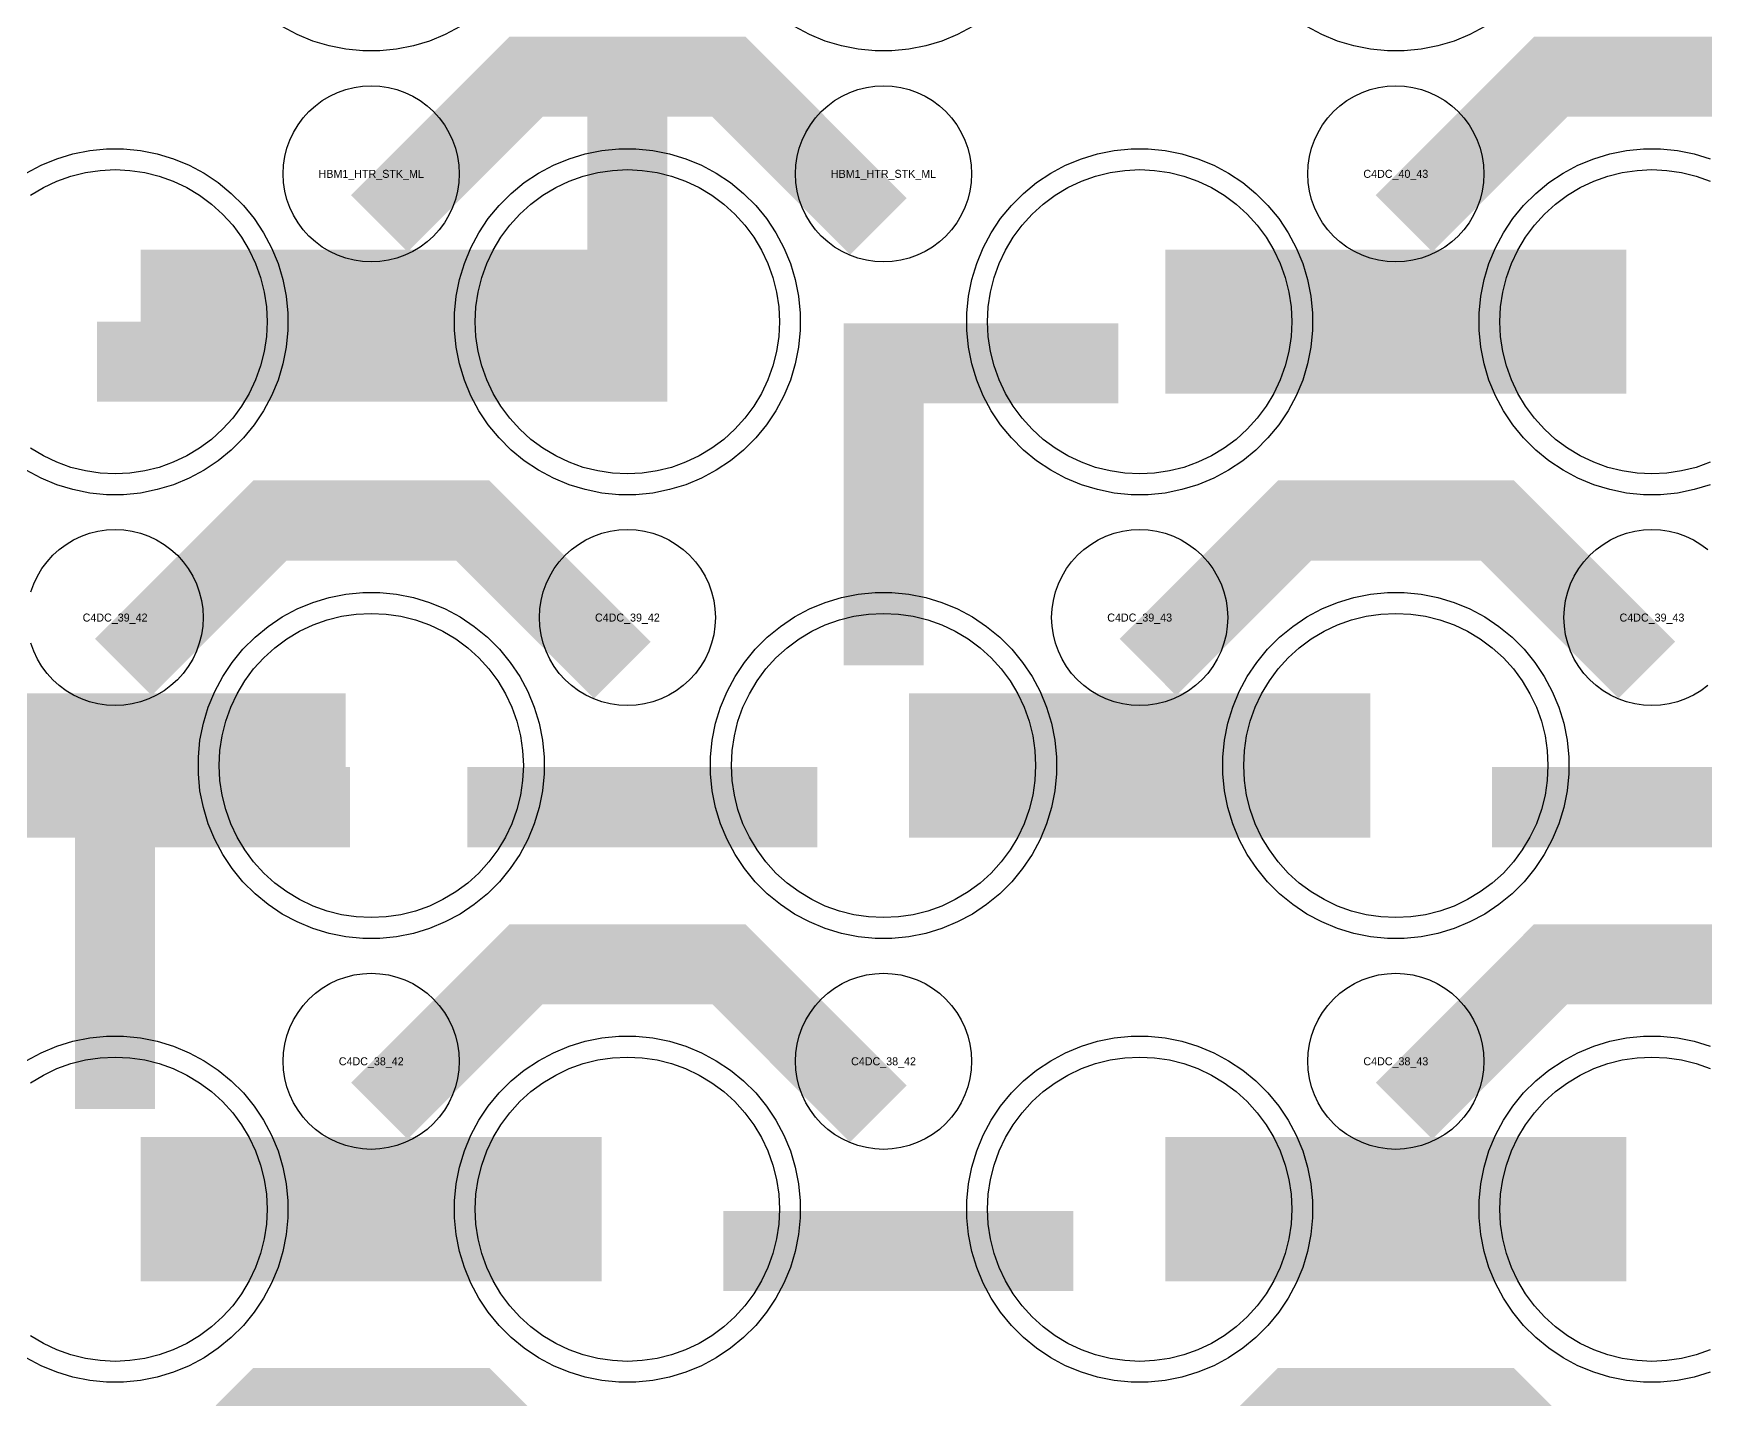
# Model space of a CAD drawing. Extents: x -11880 to 11880, y -14992 to 14992.
# Drawn here: x 1414 to 1937, y -9634 to -9207 of the extents above; entities that cross this region are included whole.
import ezdxf
from ezdxf.enums import TextEntityAlignment as Align

# ---------------------------------------------------------------- set-up
doc = ezdxf.new("R2010")
doc.units = 0
doc.header["$MEASUREMENT"] = 0
for name, color, linetype in [('GDS_775_DT_237', 138, 'CONTINUOUS'), ('RDL1_FS', 34, 'CONTINUOUS'), ('RDL_BS', 160, 'CONTINUOUS')]:
    doc.layers.add(name, color=color, linetype=linetype)

msp = doc.modelspace()

# ---------------------------------------------------------------- linework, layer by layer
at = {"layer": 'RDL1_FS'}
msp.add_lwpolyline([(1413.605, -9257.498), (1417.605, -9255.1), (1421.819, -9253.108), (1426.209, -9251.536), (1430.732, -9250.404), (1435.343, -9249.72), (1440, -9249.491), (1444.657, -9249.72), (1449.268, -9250.404), (1453.791, -9251.536), (1458.181, -9253.108), (1462.395, -9255.1), (1466.395, -9257.498), (1470.14, -9260.276), (1473.594, -9263.406), (1476.724, -9266.86), (1479.502, -9270.605), (1481.9, -9274.605), (1483.892, -9278.819), (1485.464, -9283.209), (1486.596, -9287.732), (1487.28, -9292.343), (1487.509, -9297), (1487.28, -9301.657), (1486.596, -9306.268), (1485.464, -9310.791), (1483.892, -9315.181), (1481.9, -9319.395), (1479.502, -9323.395), (1476.724, -9327.14), (1473.594, -9330.594), (1470.14, -9333.724), (1466.395, -9336.502), (1462.395, -9338.9), (1458.181, -9340.892), (1453.791, -9342.464), (1449.268, -9343.596), (1444.657, -9344.28), (1440, -9344.509), (1435.343, -9344.28), (1430.732, -9343.596), (1426.209, -9342.464), (1421.819, -9340.892), (1417.605, -9338.9), (1413.605, -9336.502)], dxfattribs=at)
msp.add_lwpolyline([(1600, -9344.509), (1595.343, -9344.28), (1590.732, -9343.596), (1586.209, -9342.464), (1581.819, -9340.892), (1577.605, -9338.9), (1573.605, -9336.502), (1569.86, -9333.724), (1566.406, -9330.594), (1563.276, -9327.14), (1560.498, -9323.395), (1558.1, -9319.395), (1556.108, -9315.181), (1554.536, -9310.791), (1553.404, -9306.268), (1552.72, -9301.657), (1552.491, -9297), (1552.72, -9292.343), (1553.404, -9287.732), (1554.536, -9283.209), (1556.108, -9278.819), (1558.1, -9274.605), (1560.498, -9270.605), (1563.276, -9266.86), (1566.406, -9263.406), (1569.86, -9260.276), (1573.605, -9257.498), (1577.605, -9255.1), (1581.819, -9253.108), (1586.209, -9251.536), (1590.732, -9250.404), (1595.343, -9249.72), (1600, -9249.491), (1604.657, -9249.72), (1609.268, -9250.404), (1613.791, -9251.536), (1618.181, -9253.108), (1622.395, -9255.1), (1626.395, -9257.498), (1630.14, -9260.276), (1633.594, -9263.406), (1636.724, -9266.86), (1639.502, -9270.605), (1641.9, -9274.605), (1643.892, -9278.819), (1645.464, -9283.209), (1646.596, -9287.732), (1647.28, -9292.343), (1647.509, -9297), (1647.28, -9301.657), (1646.596, -9306.268), (1645.464, -9310.791), (1643.892, -9315.181), (1641.9, -9319.395), (1639.502, -9323.395), (1636.724, -9327.14), (1633.594, -9330.594), (1630.14, -9333.724), (1626.395, -9336.502), (1622.395, -9338.9), (1618.181, -9340.892), (1613.791, -9342.464), (1609.268, -9343.596), (1604.657, -9344.28)], close=True, dxfattribs=at)
at = {"layer": 'RDL1_FS', "color": 241, "true_color": 0xf7abae}
for points in [[(1760, -9344.509), (1755.343, -9344.28), (1750.732, -9343.596), (1746.209, -9342.464), (1741.819, -9340.892), (1737.605, -9338.9), (1733.605, -9336.502), (1729.86, -9333.724), (1726.406, -9330.594), (1723.276, -9327.14), (1720.498, -9323.395), (1718.1, -9319.395), (1716.108, -9315.181), (1714.536, -9310.791), (1713.404, -9306.268), (1712.72, -9301.657), (1712.491, -9297), (1712.72, -9292.343), (1713.404, -9287.732), (1714.536, -9283.209), (1716.108, -9278.819), (1718.1, -9274.605), (1720.498, -9270.605), (1723.276, -9266.86), (1726.406, -9263.406), (1729.86, -9260.276), (1733.605, -9257.498), (1737.605, -9255.1), (1741.819, -9253.108), (1746.209, -9251.536), (1750.732, -9250.404), (1755.343, -9249.72), (1760, -9249.491), (1764.657, -9249.72), (1769.268, -9250.404), (1773.791, -9251.536), (1778.181, -9253.108), (1782.395, -9255.1), (1786.395, -9257.498), (1790.14, -9260.276), (1793.594, -9263.406), (1796.724, -9266.86), (1799.502, -9270.605), (1801.9, -9274.605), (1803.892, -9278.819), (1805.464, -9283.209), (1806.596, -9287.732), (1807.28, -9292.343), (1807.509, -9297), (1807.28, -9301.657), (1806.596, -9306.268), (1805.464, -9310.791), (1803.892, -9315.181), (1801.9, -9319.395), (1799.502, -9323.395), (1796.724, -9327.14), (1793.594, -9330.594), (1790.14, -9333.724), (1786.395, -9336.502), (1782.395, -9338.9), (1778.181, -9340.892), (1773.791, -9342.464), (1769.268, -9343.596), (1764.657, -9344.28)], [(1520, -9483.074), (1515.343, -9482.845), (1510.732, -9482.161), (1506.209, -9481.029), (1501.819, -9479.457), (1497.605, -9477.465), (1493.605, -9475.067), (1489.86, -9472.289), (1486.406, -9469.159), (1483.276, -9465.705), (1480.498, -9461.96), (1478.1, -9457.96), (1476.108, -9453.746), (1474.536, -9449.356), (1473.404, -9444.833), (1472.72, -9440.222), (1472.491, -9435.565), (1472.72, -9430.908), (1473.404, -9426.297), (1474.536, -9421.774), (1476.108, -9417.384), (1478.1, -9413.17), (1480.498, -9409.17), (1483.276, -9405.425), (1486.406, -9401.971), (1489.86, -9398.841), (1493.605, -9396.063), (1497.605, -9393.665), (1501.819, -9391.673), (1506.209, -9390.101), (1510.732, -9388.969), (1515.343, -9388.285), (1520, -9388.056), (1524.657, -9388.285), (1529.268, -9388.969), (1533.791, -9390.101), (1538.181, -9391.673), (1542.395, -9393.665), (1546.395, -9396.063), (1550.14, -9398.841), (1553.594, -9401.971), (1556.724, -9405.425), (1559.502, -9409.17), (1561.9, -9413.17), (1563.892, -9417.384), (1565.464, -9421.774), (1566.596, -9426.297), (1567.28, -9430.908), (1567.509, -9435.565), (1567.28, -9440.222), (1566.596, -9444.833), (1565.464, -9449.356), (1563.892, -9453.746), (1561.9, -9457.96), (1559.502, -9461.96), (1556.724, -9465.705), (1553.594, -9469.159), (1550.14, -9472.289), (1546.395, -9475.067), (1542.395, -9477.465), (1538.181, -9479.457), (1533.791, -9481.029), (1529.268, -9482.161), (1524.657, -9482.845)], [(1680, -9483.074), (1675.343, -9482.845), (1670.732, -9482.161), (1666.209, -9481.029), (1661.819, -9479.457), (1657.605, -9477.465), (1653.605, -9475.067), (1649.86, -9472.289), (1646.406, -9469.159), (1643.276, -9465.705), (1640.498, -9461.96), (1638.1, -9457.96), (1636.108, -9453.746), (1634.536, -9449.356), (1633.404, -9444.833), (1632.72, -9440.222), (1632.491, -9435.565), (1632.72, -9430.908), (1633.404, -9426.297), (1634.536, -9421.774), (1636.108, -9417.384), (1638.1, -9413.17), (1640.498, -9409.17), (1643.276, -9405.425), (1646.406, -9401.971), (1649.86, -9398.841), (1653.605, -9396.063), (1657.605, -9393.665), (1661.819, -9391.673), (1666.209, -9390.101), (1670.732, -9388.969), (1675.343, -9388.285), (1680, -9388.056), (1684.657, -9388.285), (1689.268, -9388.969), (1693.791, -9390.101), (1698.181, -9391.673), (1702.395, -9393.665), (1706.395, -9396.063), (1710.14, -9398.841), (1713.594, -9401.971), (1716.724, -9405.425), (1719.502, -9409.17), (1721.9, -9413.17), (1723.892, -9417.384), (1725.464, -9421.774), (1726.596, -9426.297), (1727.28, -9430.908), (1727.509, -9435.565), (1727.28, -9440.222), (1726.596, -9444.833), (1725.464, -9449.356), (1723.892, -9453.746), (1721.9, -9457.96), (1719.502, -9461.96), (1716.724, -9465.705), (1713.594, -9469.159), (1710.14, -9472.289), (1706.395, -9475.067), (1702.395, -9477.465), (1698.181, -9479.457), (1693.791, -9481.029), (1689.268, -9482.161), (1684.657, -9482.845)], [(1840, -9483.074), (1835.343, -9482.845), (1830.732, -9482.161), (1826.209, -9481.029), (1821.819, -9479.457), (1817.605, -9477.465), (1813.605, -9475.067), (1809.86, -9472.289), (1806.406, -9469.159), (1803.276, -9465.705), (1800.498, -9461.96), (1798.1, -9457.96), (1796.108, -9453.746), (1794.536, -9449.356), (1793.404, -9444.833), (1792.72, -9440.222), (1792.491, -9435.565), (1792.72, -9430.908), (1793.404, -9426.297), (1794.536, -9421.774), (1796.108, -9417.384), (1798.1, -9413.17), (1800.498, -9409.17), (1803.276, -9405.425), (1806.406, -9401.971), (1809.86, -9398.841), (1813.605, -9396.063), (1817.605, -9393.665), (1821.819, -9391.673), (1826.209, -9390.101), (1830.732, -9388.969), (1835.343, -9388.285), (1840, -9388.056), (1844.657, -9388.285), (1849.268, -9388.969), (1853.791, -9390.101), (1858.181, -9391.673), (1862.395, -9393.665), (1866.395, -9396.063), (1870.14, -9398.841), (1873.594, -9401.971), (1876.724, -9405.425), (1879.502, -9409.17), (1881.9, -9413.17), (1883.892, -9417.384), (1885.464, -9421.774), (1886.596, -9426.297), (1887.28, -9430.908), (1887.509, -9435.565), (1887.28, -9440.222), (1886.596, -9444.833), (1885.464, -9449.356), (1883.892, -9453.746), (1881.9, -9457.96), (1879.502, -9461.96), (1876.724, -9465.705), (1873.594, -9469.159), (1870.14, -9472.289), (1866.395, -9475.067), (1862.395, -9477.465), (1858.181, -9479.457), (1853.791, -9481.029), (1849.268, -9482.161), (1844.657, -9482.845)], [(1600, -9621.639), (1595.343, -9621.41), (1590.732, -9620.726), (1586.209, -9619.594), (1581.819, -9618.022), (1577.605, -9616.03), (1573.605, -9613.632), (1569.86, -9610.854), (1566.406, -9607.724), (1563.276, -9604.27), (1560.498, -9600.525), (1558.1, -9596.525), (1556.108, -9592.311), (1554.536, -9587.921), (1553.404, -9583.398), (1552.72, -9578.787), (1552.491, -9574.13), (1552.72, -9569.473), (1553.404, -9564.862), (1554.536, -9560.339), (1556.108, -9555.949), (1558.1, -9551.735), (1560.498, -9547.735), (1563.276, -9543.99), (1566.406, -9540.536), (1569.86, -9537.406), (1573.605, -9534.628), (1577.605, -9532.23), (1581.819, -9530.238), (1586.209, -9528.666), (1590.732, -9527.534), (1595.343, -9526.85), (1600, -9526.621), (1604.657, -9526.85), (1609.268, -9527.534), (1613.791, -9528.666), (1618.181, -9530.238), (1622.395, -9532.23), (1626.395, -9534.628), (1630.14, -9537.406), (1633.594, -9540.536), (1636.724, -9543.99), (1639.502, -9547.735), (1641.9, -9551.735), (1643.892, -9555.949), (1645.464, -9560.339), (1646.596, -9564.862), (1647.28, -9569.473), (1647.509, -9574.13), (1647.28, -9578.787), (1646.596, -9583.398), (1645.464, -9587.921), (1643.892, -9592.311), (1641.9, -9596.525), (1639.502, -9600.525), (1636.724, -9604.27), (1633.594, -9607.724), (1630.14, -9610.854), (1626.395, -9613.632), (1622.395, -9616.03), (1618.181, -9618.022), (1613.791, -9619.594), (1609.268, -9620.726), (1604.657, -9621.41)], [(1760, -9621.639), (1755.343, -9621.41), (1750.732, -9620.726), (1746.209, -9619.594), (1741.819, -9618.022), (1737.605, -9616.03), (1733.605, -9613.632), (1729.86, -9610.854), (1726.406, -9607.724), (1723.276, -9604.27), (1720.498, -9600.525), (1718.1, -9596.525), (1716.108, -9592.311), (1714.536, -9587.921), (1713.404, -9583.398), (1712.72, -9578.787), (1712.491, -9574.13), (1712.72, -9569.473), (1713.404, -9564.862), (1714.536, -9560.339), (1716.108, -9555.949), (1718.1, -9551.735), (1720.498, -9547.735), (1723.276, -9543.99), (1726.406, -9540.536), (1729.86, -9537.406), (1733.605, -9534.628), (1737.605, -9532.23), (1741.819, -9530.238), (1746.209, -9528.666), (1750.732, -9527.534), (1755.343, -9526.85), (1760, -9526.621), (1764.657, -9526.85), (1769.268, -9527.534), (1773.791, -9528.666), (1778.181, -9530.238), (1782.395, -9532.23), (1786.395, -9534.628), (1790.14, -9537.406), (1793.594, -9540.536), (1796.724, -9543.99), (1799.502, -9547.735), (1801.9, -9551.735), (1803.892, -9555.949), (1805.464, -9560.339), (1806.596, -9564.862), (1807.28, -9569.473), (1807.509, -9574.13), (1807.28, -9578.787), (1806.596, -9583.398), (1805.464, -9587.921), (1803.892, -9592.311), (1801.9, -9596.525), (1799.502, -9600.525), (1796.724, -9604.27), (1793.594, -9607.724), (1790.14, -9610.854), (1786.395, -9613.632), (1782.395, -9616.03), (1778.181, -9618.022), (1773.791, -9619.594), (1769.268, -9620.726), (1764.657, -9621.41)]]:
    msp.add_lwpolyline(points, close=True, dxfattribs=at)
for points in [[(1938.181, -9340.892), (1933.791, -9342.464), (1929.268, -9343.596), (1924.657, -9344.28), (1920, -9344.509), (1915.343, -9344.28), (1910.732, -9343.596), (1906.209, -9342.464), (1901.819, -9340.892), (1897.605, -9338.9), (1893.605, -9336.502), (1889.86, -9333.724), (1886.406, -9330.594), (1883.276, -9327.14), (1880.498, -9323.395), (1878.1, -9319.395), (1876.108, -9315.181), (1874.536, -9310.791), (1873.404, -9306.268), (1872.72, -9301.657), (1872.491, -9297), (1872.72, -9292.343), (1873.404, -9287.732), (1874.536, -9283.209), (1876.108, -9278.819), (1878.1, -9274.605), (1880.498, -9270.605), (1883.276, -9266.86), (1886.406, -9263.406), (1889.86, -9260.276), (1893.605, -9257.498), (1897.605, -9255.1), (1901.819, -9253.108), (1906.209, -9251.536), (1910.732, -9250.404), (1915.343, -9249.72), (1920, -9249.491), (1924.657, -9249.72), (1929.268, -9250.404), (1933.791, -9251.536), (1938.181, -9253.108)], [(1413.605, -9534.628), (1417.605, -9532.23), (1421.819, -9530.238), (1426.209, -9528.666), (1430.732, -9527.534), (1435.343, -9526.85), (1440, -9526.621), (1444.657, -9526.85), (1449.268, -9527.534), (1453.791, -9528.666), (1458.181, -9530.238), (1462.395, -9532.23), (1466.395, -9534.628), (1470.14, -9537.406), (1473.594, -9540.536), (1476.724, -9543.99), (1479.502, -9547.735), (1481.9, -9551.735), (1483.892, -9555.949), (1485.464, -9560.339), (1486.596, -9564.862), (1487.28, -9569.473), (1487.509, -9574.13), (1487.28, -9578.787), (1486.596, -9583.398), (1485.464, -9587.921), (1483.892, -9592.311), (1481.9, -9596.525), (1479.502, -9600.525), (1476.724, -9604.27), (1473.594, -9607.724), (1470.14, -9610.854), (1466.395, -9613.632), (1462.395, -9616.03), (1458.181, -9618.022), (1453.791, -9619.594), (1449.268, -9620.726), (1444.657, -9621.41), (1440, -9621.639), (1435.343, -9621.41), (1430.732, -9620.726), (1426.209, -9619.594), (1421.819, -9618.022), (1417.605, -9616.03), (1413.605, -9613.632)], [(1938.181, -9618.022), (1933.791, -9619.594), (1929.268, -9620.726), (1924.657, -9621.41), (1920, -9621.639), (1915.343, -9621.41), (1910.732, -9620.726), (1906.209, -9619.594), (1901.819, -9618.022), (1897.605, -9616.03), (1893.605, -9613.632), (1889.86, -9610.854), (1886.406, -9607.724), (1883.276, -9604.27), (1880.498, -9600.525), (1878.1, -9596.525), (1876.108, -9592.311), (1874.536, -9587.921), (1873.404, -9583.398), (1872.72, -9578.787), (1872.491, -9574.13), (1872.72, -9569.473), (1873.404, -9564.862), (1874.536, -9560.339), (1876.108, -9555.949), (1878.1, -9551.735), (1880.498, -9547.735), (1883.276, -9543.99), (1886.406, -9540.536), (1889.86, -9537.406), (1893.605, -9534.628), (1897.605, -9532.23), (1901.819, -9530.238), (1906.209, -9528.666), (1910.732, -9527.534), (1915.343, -9526.85), (1920, -9526.621), (1924.657, -9526.85), (1929.268, -9527.534), (1933.791, -9528.666), (1938.181, -9530.238)]]:
    msp.add_lwpolyline(points, dxfattribs=at)
at = {"layer": 'RDL1_FS'}
for points in [[(1448.002, -9297, 45, 45, 0), (1520.002, -9297, 45, 45, 0)], [(1520.002, -9297, 45, 45, 0), (1592.002, -9297, 45, 45, 0)]]:
    msp.add_lwpolyline(points, format="xyseb", dxfattribs=at)
at = {"layer": 'RDL1_FS', "color": 241, "true_color": 0xf7abae}
for points in [[(1768.002, -9297, 45, 45, 0), (1840.002, -9297, 45, 45, 0)], [(1840.002, -9297, 45, 45, 0), (1912.002, -9297, 45, 45, 0)], [(1368.002, -9435.565, 45, 45, 0), (1440.002, -9435.565, 45, 45, 0)], [(1440.002, -9435.565, 45, 45, 0), (1512.002, -9435.565, 45, 45, 0)], [(1688.002, -9435.565, 45, 45, 0), (1760.002, -9435.565, 45, 45, 0)], [(1760.002, -9435.565, 45, 45, 0), (1832.002, -9435.565, 45, 45, 0)], [(1448.002, -9574.13, 45, 45, 0), (1520.002, -9574.13, 45, 45, 0)], [(1520.002, -9574.13, 45, 45, 0), (1592.002, -9574.13, 45, 45, 0)], [(1768.002, -9574.13, 45, 45, 0), (1840.002, -9574.13, 45, 45, 0)], [(1840.002, -9574.13, 45, 45, 0), (1912.002, -9574.13, 45, 45, 0)]]:
    msp.add_lwpolyline(points, format="xyseb", dxfattribs=at)
at = {"layer": 'RDL_BS'}
for points in [[(1600, -9322, 25, 25, 0), (1600, -9207.999, 25, 25, 0)], [(1522.562, -9266.314, 25, 25, 0), (1568.377, -9220.499, 25, 25, 0), (1601.93, -9220.499, 25, 25, 0)], [(1678.401, -9267.213, 25, 25, 0), (1631.687, -9220.499, 25, 25, 0), (1601.929, -9220.499, 25, 25, 0)], [(1842.562, -9266.314, 25, 25, 0), (1888.377, -9220.499, 25, 25, 0), (1921.93, -9220.499, 25, 25, 0)], [(1998.401, -9267.213, 25, 25, 0), (1951.687, -9220.499, 25, 25, 0), (1921.929, -9220.499, 25, 25, 0)], [(1434.397, -9309.5, 25, 25, 0), (1612.5, -9309.5, 25, 25, 0)], [(1442.562, -9404.879, 25, 25, 0), (1488.377, -9359.064, 25, 25, 0), (1521.93, -9359.064, 25, 25, 0)], [(1598.401, -9405.778, 25, 25, 0), (1551.687, -9359.064, 25, 25, 0), (1521.929, -9359.064, 25, 25, 0)], [(1762.562, -9404.879, 25, 25, 0), (1808.377, -9359.064, 25, 25, 0), (1841.93, -9359.064, 25, 25, 0)], [(1918.401, -9405.778, 25, 25, 0), (1871.687, -9359.064, 25, 25, 0), (1841.929, -9359.064, 25, 25, 0)], [(1522.562, -9543.444, 25, 25, 0), (1568.377, -9497.629, 25, 25, 0), (1601.93, -9497.629, 25, 25, 0)], [(1678.401, -9544.343, 25, 25, 0), (1631.687, -9497.629, 25, 25, 0), (1601.929, -9497.629, 25, 25, 0)], [(1842.562, -9543.444, 25, 25, 0), (1888.377, -9497.629, 25, 25, 0), (1921.93, -9497.629, 25, 25, 0)], [(1998.401, -9544.343, 25, 25, 0), (1951.687, -9497.629, 25, 25, 0), (1921.929, -9497.629, 25, 25, 0)], [(1442.562, -9682.009, 25, 25, 0), (1488.377, -9636.194, 25, 25, 0), (1521.93, -9636.194, 25, 25, 0)], [(1598.401, -9682.908, 25, 25, 0), (1551.687, -9636.194, 25, 25, 0), (1521.929, -9636.194, 25, 25, 0)], [(1762.562, -9682.009, 25, 25, 0), (1808.377, -9636.194, 25, 25, 0), (1841.93, -9636.194, 25, 25, 0)], [(1918.401, -9682.908, 25, 25, 0), (1871.687, -9636.194, 25, 25, 0), (1841.929, -9636.194, 25, 25, 0)]]:
    msp.add_lwpolyline(points, format="xyseb", dxfattribs=at)
for points in [[(1547.777, -9204.818), (1543.115, -9207.31), (1538.205, -9209.341), (1533.165, -9210.872), (1527.938, -9211.918), (1522.644, -9212.435), (1517.356, -9212.435), (1512.062, -9211.918), (1506.835, -9210.872), (1501.795, -9209.341), (1496.885, -9207.31), (1492.223, -9204.818)], [(1707.777, -9204.818), (1703.115, -9207.31), (1698.205, -9209.341), (1693.165, -9210.872), (1687.938, -9211.918), (1682.644, -9212.435), (1677.356, -9212.435), (1672.062, -9211.918), (1666.835, -9210.872), (1661.795, -9209.341), (1656.885, -9207.31), (1652.223, -9204.818)], [(1867.777, -9204.818), (1863.115, -9207.31), (1858.205, -9209.341), (1853.165, -9210.872), (1847.938, -9211.918), (1842.644, -9212.435), (1837.356, -9212.435), (1832.062, -9211.918), (1826.835, -9210.872), (1821.795, -9209.341), (1816.885, -9207.31), (1812.223, -9204.818)], [(1412.223, -9250.617), (1416.885, -9248.125), (1421.795, -9246.094), (1426.835, -9244.563), (1432.062, -9243.517), (1437.356, -9243), (1442.644, -9243), (1447.938, -9243.517), (1453.165, -9244.563), (1458.205, -9246.094), (1463.115, -9248.125), (1467.777, -9250.617), (1472.191, -9253.564), (1476.292, -9256.926), (1480.074, -9260.708), (1483.436, -9264.809), (1486.383, -9269.223), (1488.875, -9273.885), (1490.906, -9278.795), (1492.437, -9283.835), (1493.483, -9289.062), (1494, -9294.356), (1494, -9299.644), (1493.483, -9304.938), (1492.437, -9310.165), (1490.906, -9315.205), (1488.875, -9320.115), (1486.383, -9324.777), (1483.436, -9329.191), (1480.074, -9333.292), (1476.292, -9337.074), (1472.191, -9340.436), (1467.777, -9343.383), (1463.115, -9345.875), (1458.205, -9347.906), (1453.165, -9349.437), (1447.938, -9350.483), (1442.644, -9351), (1437.356, -9351), (1432.062, -9350.483), (1426.835, -9349.437), (1421.795, -9347.906), (1416.885, -9345.875), (1412.223, -9343.383)], [(1413.691, -9381.393), (1414.598, -9378.858), (1415.75, -9376.421), (1417.143, -9374.097), (1418.746, -9371.934), (1420.558, -9369.935), (1422.557, -9368.123), (1424.72, -9366.52), (1427.044, -9365.127), (1429.481, -9363.975), (1432.016, -9363.068), (1434.635, -9362.411), (1437.307, -9362.015), (1440, -9361.883), (1442.693, -9362.015), (1445.365, -9362.411), (1447.984, -9363.068), (1450.519, -9363.975), (1452.956, -9365.127), (1455.28, -9366.52), (1457.443, -9368.123), (1459.442, -9369.935), (1461.254, -9371.934), (1462.857, -9374.097), (1464.25, -9376.421), (1465.402, -9378.858), (1466.309, -9381.393), (1466.966, -9384.012), (1467.362, -9386.684), (1467.494, -9389.377), (1467.362, -9392.07), (1466.966, -9394.742), (1466.309, -9397.361), (1465.402, -9399.896), (1464.25, -9402.333), (1462.857, -9404.657), (1461.254, -9406.82), (1459.442, -9408.819), (1457.443, -9410.631), (1455.28, -9412.234), (1452.956, -9413.627), (1450.519, -9414.779), (1447.984, -9415.686), (1445.365, -9416.343), (1442.693, -9416.739), (1440, -9416.871), (1437.307, -9416.739), (1434.635, -9416.343), (1432.016, -9415.686), (1429.481, -9414.779), (1427.044, -9413.627), (1424.72, -9412.234), (1422.557, -9410.631), (1420.558, -9408.819), (1418.746, -9406.82), (1417.143, -9404.657), (1415.75, -9402.333), (1414.598, -9399.896), (1413.691, -9397.361)], [(1937.443, -9410.631), (1935.28, -9412.234), (1932.956, -9413.627), (1930.519, -9414.779), (1927.984, -9415.686), (1925.365, -9416.343), (1922.693, -9416.739), (1920, -9416.871), (1917.307, -9416.739), (1914.635, -9416.343), (1912.016, -9415.686), (1909.481, -9414.779), (1907.044, -9413.627), (1904.72, -9412.234), (1902.557, -9410.631), (1900.558, -9408.819), (1898.746, -9406.82), (1897.143, -9404.657), (1895.75, -9402.333), (1894.598, -9399.896), (1893.691, -9397.361), (1893.034, -9394.742), (1892.638, -9392.07), (1892.506, -9389.377), (1892.638, -9386.684), (1893.034, -9384.012), (1893.691, -9381.393), (1894.598, -9378.858), (1895.75, -9376.421), (1897.143, -9374.097), (1898.746, -9371.934), (1900.558, -9369.935), (1902.557, -9368.123), (1904.72, -9366.52), (1907.044, -9365.127), (1909.481, -9363.975), (1912.016, -9363.068), (1914.635, -9362.411), (1917.307, -9362.015), (1920, -9361.883), (1922.693, -9362.015), (1925.365, -9362.411), (1927.984, -9363.068), (1930.519, -9363.975), (1932.956, -9365.127), (1935.28, -9366.52), (1937.443, -9368.123)]]:
    msp.add_lwpolyline(points, dxfattribs=at)
for points in [[(1520, -9278.306), (1517.307, -9278.174), (1514.635, -9277.778), (1512.016, -9277.121), (1509.481, -9276.214), (1507.044, -9275.062), (1504.72, -9273.669), (1502.557, -9272.066), (1500.558, -9270.254), (1498.746, -9268.255), (1497.143, -9266.092), (1495.75, -9263.768), (1494.598, -9261.331), (1493.691, -9258.796), (1493.034, -9256.177), (1492.638, -9253.505), (1492.506, -9250.812), (1492.638, -9248.119), (1493.034, -9245.447), (1493.691, -9242.828), (1494.598, -9240.293), (1495.75, -9237.856), (1497.143, -9235.532), (1498.746, -9233.369), (1500.558, -9231.37), (1502.557, -9229.558), (1504.72, -9227.955), (1507.044, -9226.562), (1509.481, -9225.41), (1512.016, -9224.503), (1514.635, -9223.846), (1517.307, -9223.45), (1520, -9223.318), (1522.693, -9223.45), (1525.365, -9223.846), (1527.984, -9224.503), (1530.519, -9225.41), (1532.956, -9226.562), (1535.28, -9227.955), (1537.443, -9229.558), (1539.442, -9231.37), (1541.254, -9233.369), (1542.857, -9235.532), (1544.25, -9237.856), (1545.402, -9240.293), (1546.309, -9242.828), (1546.966, -9245.447), (1547.362, -9248.119), (1547.494, -9250.812), (1547.362, -9253.505), (1546.966, -9256.177), (1546.309, -9258.796), (1545.402, -9261.331), (1544.25, -9263.768), (1542.857, -9266.092), (1541.254, -9268.255), (1539.442, -9270.254), (1537.443, -9272.066), (1535.28, -9273.669), (1532.956, -9275.062), (1530.519, -9276.214), (1527.984, -9277.121), (1525.365, -9277.778), (1522.693, -9278.174)], [(1680, -9278.306), (1677.307, -9278.174), (1674.635, -9277.778), (1672.016, -9277.121), (1669.481, -9276.214), (1667.044, -9275.062), (1664.72, -9273.669), (1662.557, -9272.066), (1660.558, -9270.254), (1658.746, -9268.255), (1657.143, -9266.092), (1655.75, -9263.768), (1654.598, -9261.331), (1653.691, -9258.796), (1653.034, -9256.177), (1652.638, -9253.505), (1652.506, -9250.812), (1652.638, -9248.119), (1653.034, -9245.447), (1653.691, -9242.828), (1654.598, -9240.293), (1655.75, -9237.856), (1657.143, -9235.532), (1658.746, -9233.369), (1660.558, -9231.37), (1662.557, -9229.558), (1664.72, -9227.955), (1667.044, -9226.562), (1669.481, -9225.41), (1672.016, -9224.503), (1674.635, -9223.846), (1677.307, -9223.45), (1680, -9223.318), (1682.693, -9223.45), (1685.365, -9223.846), (1687.984, -9224.503), (1690.519, -9225.41), (1692.956, -9226.562), (1695.28, -9227.955), (1697.443, -9229.558), (1699.442, -9231.37), (1701.254, -9233.369), (1702.857, -9235.532), (1704.25, -9237.856), (1705.402, -9240.293), (1706.309, -9242.828), (1706.966, -9245.447), (1707.362, -9248.119), (1707.494, -9250.812), (1707.362, -9253.505), (1706.966, -9256.177), (1706.309, -9258.796), (1705.402, -9261.331), (1704.25, -9263.768), (1702.857, -9266.092), (1701.254, -9268.255), (1699.442, -9270.254), (1697.443, -9272.066), (1695.28, -9273.669), (1692.956, -9275.062), (1690.519, -9276.214), (1687.984, -9277.121), (1685.365, -9277.778), (1682.693, -9278.174)], [(1840, -9278.306), (1837.307, -9278.174), (1834.635, -9277.778), (1832.016, -9277.121), (1829.481, -9276.214), (1827.044, -9275.062), (1824.72, -9273.669), (1822.557, -9272.066), (1820.558, -9270.254), (1818.746, -9268.255), (1817.143, -9266.092), (1815.75, -9263.768), (1814.598, -9261.331), (1813.691, -9258.796), (1813.034, -9256.177), (1812.638, -9253.505), (1812.506, -9250.812), (1812.638, -9248.119), (1813.034, -9245.447), (1813.691, -9242.828), (1814.598, -9240.293), (1815.75, -9237.856), (1817.143, -9235.532), (1818.746, -9233.369), (1820.558, -9231.37), (1822.557, -9229.558), (1824.72, -9227.955), (1827.044, -9226.562), (1829.481, -9225.41), (1832.016, -9224.503), (1834.635, -9223.846), (1837.307, -9223.45), (1840, -9223.318), (1842.693, -9223.45), (1845.365, -9223.846), (1847.984, -9224.503), (1850.519, -9225.41), (1852.956, -9226.562), (1855.28, -9227.955), (1857.443, -9229.558), (1859.442, -9231.37), (1861.254, -9233.369), (1862.857, -9235.532), (1864.25, -9237.856), (1865.402, -9240.293), (1866.309, -9242.828), (1866.966, -9245.447), (1867.362, -9248.119), (1867.494, -9250.812), (1867.362, -9253.505), (1866.966, -9256.177), (1866.309, -9258.796), (1865.402, -9261.331), (1864.25, -9263.768), (1862.857, -9266.092), (1861.254, -9268.255), (1859.442, -9270.254), (1857.443, -9272.066), (1855.28, -9273.669), (1852.956, -9275.062), (1850.519, -9276.214), (1847.984, -9277.121), (1845.365, -9277.778), (1842.693, -9278.174)], [(1597.356, -9351), (1592.062, -9350.483), (1586.835, -9349.437), (1581.795, -9347.906), (1576.885, -9345.875), (1572.223, -9343.383), (1567.809, -9340.436), (1563.708, -9337.074), (1559.926, -9333.292), (1556.564, -9329.191), (1553.617, -9324.777), (1551.125, -9320.115), (1549.094, -9315.205), (1547.563, -9310.165), (1546.517, -9304.938), (1546, -9299.644), (1546, -9294.356), (1546.517, -9289.062), (1547.563, -9283.835), (1549.094, -9278.795), (1551.125, -9273.885), (1553.617, -9269.223), (1556.564, -9264.809), (1559.926, -9260.708), (1563.708, -9256.926), (1567.809, -9253.564), (1572.223, -9250.617), (1576.885, -9248.125), (1581.795, -9246.094), (1586.835, -9244.563), (1592.062, -9243.517), (1597.356, -9243), (1602.644, -9243), (1607.938, -9243.517), (1613.165, -9244.563), (1618.205, -9246.094), (1623.115, -9248.125), (1627.777, -9250.617), (1632.191, -9253.564), (1636.292, -9256.926), (1640.074, -9260.708), (1643.436, -9264.809), (1646.383, -9269.223), (1648.875, -9273.885), (1650.906, -9278.795), (1652.437, -9283.835), (1653.483, -9289.062), (1654, -9294.356), (1654, -9299.644), (1653.483, -9304.938), (1652.437, -9310.165), (1650.906, -9315.205), (1648.875, -9320.115), (1646.383, -9324.777), (1643.436, -9329.191), (1640.074, -9333.292), (1636.292, -9337.074), (1632.191, -9340.436), (1627.777, -9343.383), (1623.115, -9345.875), (1618.205, -9347.906), (1613.165, -9349.437), (1607.938, -9350.483), (1602.644, -9351)], [(1600, -9416.871), (1597.307, -9416.739), (1594.635, -9416.343), (1592.016, -9415.686), (1589.481, -9414.779), (1587.044, -9413.627), (1584.72, -9412.234), (1582.557, -9410.631), (1580.558, -9408.819), (1578.746, -9406.82), (1577.143, -9404.657), (1575.75, -9402.333), (1574.598, -9399.896), (1573.691, -9397.361), (1573.034, -9394.742), (1572.638, -9392.07), (1572.506, -9389.377), (1572.638, -9386.684), (1573.034, -9384.012), (1573.691, -9381.393), (1574.598, -9378.858), (1575.75, -9376.421), (1577.143, -9374.097), (1578.746, -9371.934), (1580.558, -9369.935), (1582.557, -9368.123), (1584.72, -9366.52), (1587.044, -9365.127), (1589.481, -9363.975), (1592.016, -9363.068), (1594.635, -9362.411), (1597.307, -9362.015), (1600, -9361.883), (1602.693, -9362.015), (1605.365, -9362.411), (1607.984, -9363.068), (1610.519, -9363.975), (1612.956, -9365.127), (1615.28, -9366.52), (1617.443, -9368.123), (1619.442, -9369.935), (1621.254, -9371.934), (1622.857, -9374.097), (1624.25, -9376.421), (1625.402, -9378.858), (1626.309, -9381.393), (1626.966, -9384.012), (1627.362, -9386.684), (1627.494, -9389.377), (1627.362, -9392.07), (1626.966, -9394.742), (1626.309, -9397.361), (1625.402, -9399.896), (1624.25, -9402.333), (1622.857, -9404.657), (1621.254, -9406.82), (1619.442, -9408.819), (1617.443, -9410.631), (1615.28, -9412.234), (1612.956, -9413.627), (1610.519, -9414.779), (1607.984, -9415.686), (1605.365, -9416.343), (1602.693, -9416.739)], [(1760, -9416.871), (1757.307, -9416.739), (1754.635, -9416.343), (1752.016, -9415.686), (1749.481, -9414.779), (1747.044, -9413.627), (1744.72, -9412.234), (1742.557, -9410.631), (1740.558, -9408.819), (1738.746, -9406.82), (1737.143, -9404.657), (1735.75, -9402.333), (1734.598, -9399.896), (1733.691, -9397.361), (1733.034, -9394.742), (1732.638, -9392.07), (1732.506, -9389.377), (1732.638, -9386.684), (1733.034, -9384.012), (1733.691, -9381.393), (1734.598, -9378.858), (1735.75, -9376.421), (1737.143, -9374.097), (1738.746, -9371.934), (1740.558, -9369.935), (1742.557, -9368.123), (1744.72, -9366.52), (1747.044, -9365.127), (1749.481, -9363.975), (1752.016, -9363.068), (1754.635, -9362.411), (1757.307, -9362.015), (1760, -9361.883), (1762.693, -9362.015), (1765.365, -9362.411), (1767.984, -9363.068), (1770.519, -9363.975), (1772.956, -9365.127), (1775.28, -9366.52), (1777.443, -9368.123), (1779.442, -9369.935), (1781.254, -9371.934), (1782.857, -9374.097), (1784.25, -9376.421), (1785.402, -9378.858), (1786.309, -9381.393), (1786.966, -9384.012), (1787.362, -9386.684), (1787.494, -9389.377), (1787.362, -9392.07), (1786.966, -9394.742), (1786.309, -9397.361), (1785.402, -9399.896), (1784.25, -9402.333), (1782.857, -9404.657), (1781.254, -9406.82), (1779.442, -9408.819), (1777.443, -9410.631), (1775.28, -9412.234), (1772.956, -9413.627), (1770.519, -9414.779), (1767.984, -9415.686), (1765.365, -9416.343), (1762.693, -9416.739)], [(1520, -9555.436), (1517.307, -9555.304), (1514.635, -9554.908), (1512.016, -9554.251), (1509.481, -9553.344), (1507.044, -9552.192), (1504.72, -9550.799), (1502.557, -9549.196), (1500.558, -9547.384), (1498.746, -9545.385), (1497.143, -9543.222), (1495.75, -9540.898), (1494.598, -9538.461), (1493.691, -9535.926), (1493.034, -9533.307), (1492.638, -9530.635), (1492.506, -9527.942), (1492.638, -9525.249), (1493.034, -9522.577), (1493.691, -9519.958), (1494.598, -9517.423), (1495.75, -9514.986), (1497.143, -9512.662), (1498.746, -9510.499), (1500.558, -9508.5), (1502.557, -9506.688), (1504.72, -9505.085), (1507.044, -9503.692), (1509.481, -9502.54), (1512.016, -9501.633), (1514.635, -9500.976), (1517.307, -9500.58), (1520, -9500.448), (1522.693, -9500.58), (1525.365, -9500.976), (1527.984, -9501.633), (1530.519, -9502.54), (1532.956, -9503.692), (1535.28, -9505.085), (1537.443, -9506.688), (1539.442, -9508.5), (1541.254, -9510.499), (1542.857, -9512.662), (1544.25, -9514.986), (1545.402, -9517.423), (1546.309, -9519.958), (1546.966, -9522.577), (1547.362, -9525.249), (1547.494, -9527.942), (1547.362, -9530.635), (1546.966, -9533.307), (1546.309, -9535.926), (1545.402, -9538.461), (1544.25, -9540.898), (1542.857, -9543.222), (1541.254, -9545.385), (1539.442, -9547.384), (1537.443, -9549.196), (1535.28, -9550.799), (1532.956, -9552.192), (1530.519, -9553.344), (1527.984, -9554.251), (1525.365, -9554.908), (1522.693, -9555.304)], [(1680, -9555.436), (1677.307, -9555.304), (1674.635, -9554.908), (1672.016, -9554.251), (1669.481, -9553.344), (1667.044, -9552.192), (1664.72, -9550.799), (1662.557, -9549.196), (1660.558, -9547.384), (1658.746, -9545.385), (1657.143, -9543.222), (1655.75, -9540.898), (1654.598, -9538.461), (1653.691, -9535.926), (1653.034, -9533.307), (1652.638, -9530.635), (1652.506, -9527.942), (1652.638, -9525.249), (1653.034, -9522.577), (1653.691, -9519.958), (1654.598, -9517.423), (1655.75, -9514.986), (1657.143, -9512.662), (1658.746, -9510.499), (1660.558, -9508.5), (1662.557, -9506.688), (1664.72, -9505.085), (1667.044, -9503.692), (1669.481, -9502.54), (1672.016, -9501.633), (1674.635, -9500.976), (1677.307, -9500.58), (1680, -9500.448), (1682.693, -9500.58), (1685.365, -9500.976), (1687.984, -9501.633), (1690.519, -9502.54), (1692.956, -9503.692), (1695.28, -9505.085), (1697.443, -9506.688), (1699.442, -9508.5), (1701.254, -9510.499), (1702.857, -9512.662), (1704.25, -9514.986), (1705.402, -9517.423), (1706.309, -9519.958), (1706.966, -9522.577), (1707.362, -9525.249), (1707.494, -9527.942), (1707.362, -9530.635), (1706.966, -9533.307), (1706.309, -9535.926), (1705.402, -9538.461), (1704.25, -9540.898), (1702.857, -9543.222), (1701.254, -9545.385), (1699.442, -9547.384), (1697.443, -9549.196), (1695.28, -9550.799), (1692.956, -9552.192), (1690.519, -9553.344), (1687.984, -9554.251), (1685.365, -9554.908), (1682.693, -9555.304)], [(1840, -9555.436), (1837.307, -9555.304), (1834.635, -9554.908), (1832.016, -9554.251), (1829.481, -9553.344), (1827.044, -9552.192), (1824.72, -9550.799), (1822.557, -9549.196), (1820.558, -9547.384), (1818.746, -9545.385), (1817.143, -9543.222), (1815.75, -9540.898), (1814.598, -9538.461), (1813.691, -9535.926), (1813.034, -9533.307), (1812.638, -9530.635), (1812.506, -9527.942), (1812.638, -9525.249), (1813.034, -9522.577), (1813.691, -9519.958), (1814.598, -9517.423), (1815.75, -9514.986), (1817.143, -9512.662), (1818.746, -9510.499), (1820.558, -9508.5), (1822.557, -9506.688), (1824.72, -9505.085), (1827.044, -9503.692), (1829.481, -9502.54), (1832.016, -9501.633), (1834.635, -9500.976), (1837.307, -9500.58), (1840, -9500.448), (1842.693, -9500.58), (1845.365, -9500.976), (1847.984, -9501.633), (1850.519, -9502.54), (1852.956, -9503.692), (1855.28, -9505.085), (1857.443, -9506.688), (1859.442, -9508.5), (1861.254, -9510.499), (1862.857, -9512.662), (1864.25, -9514.986), (1865.402, -9517.423), (1866.309, -9519.958), (1866.966, -9522.577), (1867.362, -9525.249), (1867.494, -9527.942), (1867.362, -9530.635), (1866.966, -9533.307), (1866.309, -9535.926), (1865.402, -9538.461), (1864.25, -9540.898), (1862.857, -9543.222), (1861.254, -9545.385), (1859.442, -9547.384), (1857.443, -9549.196), (1855.28, -9550.799), (1852.956, -9552.192), (1850.519, -9553.344), (1847.984, -9554.251), (1845.365, -9554.908), (1842.693, -9555.304)]]:
    msp.add_lwpolyline(points, close=True, dxfattribs=at)
at = {"layer": 'RDL_BS', "color": 241, "true_color": 0xf7abae}
for points in [[(1757.356, -9351), (1752.062, -9350.483), (1746.835, -9349.437), (1741.795, -9347.906), (1736.885, -9345.875), (1732.223, -9343.383), (1727.809, -9340.436), (1723.708, -9337.074), (1719.926, -9333.292), (1716.564, -9329.191), (1713.617, -9324.777), (1711.125, -9320.115), (1709.094, -9315.205), (1707.563, -9310.165), (1706.517, -9304.938), (1706, -9299.644), (1706, -9294.356), (1706.517, -9289.062), (1707.563, -9283.835), (1709.094, -9278.795), (1711.125, -9273.885), (1713.617, -9269.223), (1716.564, -9264.809), (1719.926, -9260.708), (1723.708, -9256.926), (1727.809, -9253.564), (1732.223, -9250.617), (1736.885, -9248.125), (1741.795, -9246.094), (1746.835, -9244.563), (1752.062, -9243.517), (1757.356, -9243), (1762.644, -9243), (1767.938, -9243.517), (1773.165, -9244.563), (1778.205, -9246.094), (1783.115, -9248.125), (1787.777, -9250.617), (1792.191, -9253.564), (1796.292, -9256.926), (1800.074, -9260.708), (1803.436, -9264.809), (1806.383, -9269.223), (1808.875, -9273.885), (1810.906, -9278.795), (1812.437, -9283.835), (1813.483, -9289.062), (1814, -9294.356), (1814, -9299.644), (1813.483, -9304.938), (1812.437, -9310.165), (1810.906, -9315.205), (1808.875, -9320.115), (1806.383, -9324.777), (1803.436, -9329.191), (1800.074, -9333.292), (1796.292, -9337.074), (1792.191, -9340.436), (1787.777, -9343.383), (1783.115, -9345.875), (1778.205, -9347.906), (1773.165, -9349.437), (1767.938, -9350.483), (1762.644, -9351)], [(1517.356, -9489.565), (1512.062, -9489.048), (1506.835, -9488.002), (1501.795, -9486.471), (1496.885, -9484.44), (1492.223, -9481.948), (1487.809, -9479.001), (1483.708, -9475.639), (1479.926, -9471.857), (1476.564, -9467.756), (1473.617, -9463.342), (1471.125, -9458.68), (1469.094, -9453.77), (1467.563, -9448.73), (1466.517, -9443.503), (1466, -9438.209), (1466, -9432.921), (1466.517, -9427.627), (1467.563, -9422.4), (1469.094, -9417.36), (1471.125, -9412.45), (1473.617, -9407.788), (1476.564, -9403.374), (1479.926, -9399.273), (1483.708, -9395.491), (1487.809, -9392.129), (1492.223, -9389.182), (1496.885, -9386.69), (1501.795, -9384.659), (1506.835, -9383.128), (1512.062, -9382.082), (1517.356, -9381.565), (1522.644, -9381.565), (1527.938, -9382.082), (1533.165, -9383.128), (1538.205, -9384.659), (1543.115, -9386.69), (1547.777, -9389.182), (1552.191, -9392.129), (1556.292, -9395.491), (1560.074, -9399.273), (1563.436, -9403.374), (1566.383, -9407.788), (1568.875, -9412.45), (1570.906, -9417.36), (1572.437, -9422.4), (1573.483, -9427.627), (1574, -9432.921), (1574, -9438.209), (1573.483, -9443.503), (1572.437, -9448.73), (1570.906, -9453.77), (1568.875, -9458.68), (1566.383, -9463.342), (1563.436, -9467.756), (1560.074, -9471.857), (1556.292, -9475.639), (1552.191, -9479.001), (1547.777, -9481.948), (1543.115, -9484.44), (1538.205, -9486.471), (1533.165, -9488.002), (1527.938, -9489.048), (1522.644, -9489.565)], [(1677.356, -9489.565), (1672.062, -9489.048), (1666.835, -9488.002), (1661.795, -9486.471), (1656.885, -9484.44), (1652.223, -9481.948), (1647.809, -9479.001), (1643.708, -9475.639), (1639.926, -9471.857), (1636.564, -9467.756), (1633.617, -9463.342), (1631.125, -9458.68), (1629.094, -9453.77), (1627.563, -9448.73), (1626.517, -9443.503), (1626, -9438.209), (1626, -9432.921), (1626.517, -9427.627), (1627.563, -9422.4), (1629.094, -9417.36), (1631.125, -9412.45), (1633.617, -9407.788), (1636.564, -9403.374), (1639.926, -9399.273), (1643.708, -9395.491), (1647.809, -9392.129), (1652.223, -9389.182), (1656.885, -9386.69), (1661.795, -9384.659), (1666.835, -9383.128), (1672.062, -9382.082), (1677.356, -9381.565), (1682.644, -9381.565), (1687.938, -9382.082), (1693.165, -9383.128), (1698.205, -9384.659), (1703.115, -9386.69), (1707.777, -9389.182), (1712.191, -9392.129), (1716.292, -9395.491), (1720.074, -9399.273), (1723.436, -9403.374), (1726.383, -9407.788), (1728.875, -9412.45), (1730.906, -9417.36), (1732.437, -9422.4), (1733.483, -9427.627), (1734, -9432.921), (1734, -9438.209), (1733.483, -9443.503), (1732.437, -9448.73), (1730.906, -9453.77), (1728.875, -9458.68), (1726.383, -9463.342), (1723.436, -9467.756), (1720.074, -9471.857), (1716.292, -9475.639), (1712.191, -9479.001), (1707.777, -9481.948), (1703.115, -9484.44), (1698.205, -9486.471), (1693.165, -9488.002), (1687.938, -9489.048), (1682.644, -9489.565)], [(1837.356, -9489.565), (1832.062, -9489.048), (1826.835, -9488.002), (1821.795, -9486.471), (1816.885, -9484.44), (1812.223, -9481.948), (1807.809, -9479.001), (1803.708, -9475.639), (1799.926, -9471.857), (1796.564, -9467.756), (1793.617, -9463.342), (1791.125, -9458.68), (1789.094, -9453.77), (1787.563, -9448.73), (1786.517, -9443.503), (1786, -9438.209), (1786, -9432.921), (1786.517, -9427.627), (1787.563, -9422.4), (1789.094, -9417.36), (1791.125, -9412.45), (1793.617, -9407.788), (1796.564, -9403.374), (1799.926, -9399.273), (1803.708, -9395.491), (1807.809, -9392.129), (1812.223, -9389.182), (1816.885, -9386.69), (1821.795, -9384.659), (1826.835, -9383.128), (1832.062, -9382.082), (1837.356, -9381.565), (1842.644, -9381.565), (1847.938, -9382.082), (1853.165, -9383.128), (1858.205, -9384.659), (1863.115, -9386.69), (1867.777, -9389.182), (1872.191, -9392.129), (1876.292, -9395.491), (1880.074, -9399.273), (1883.436, -9403.374), (1886.383, -9407.788), (1888.875, -9412.45), (1890.906, -9417.36), (1892.437, -9422.4), (1893.483, -9427.627), (1894, -9432.921), (1894, -9438.209), (1893.483, -9443.503), (1892.437, -9448.73), (1890.906, -9453.77), (1888.875, -9458.68), (1886.383, -9463.342), (1883.436, -9467.756), (1880.074, -9471.857), (1876.292, -9475.639), (1872.191, -9479.001), (1867.777, -9481.948), (1863.115, -9484.44), (1858.205, -9486.471), (1853.165, -9488.002), (1847.938, -9489.048), (1842.644, -9489.565)], [(1597.356, -9628.13), (1592.062, -9627.613), (1586.835, -9626.567), (1581.795, -9625.036), (1576.885, -9623.005), (1572.223, -9620.513), (1567.809, -9617.566), (1563.708, -9614.204), (1559.926, -9610.422), (1556.564, -9606.321), (1553.617, -9601.907), (1551.125, -9597.245), (1549.094, -9592.335), (1547.563, -9587.295), (1546.517, -9582.068), (1546, -9576.774), (1546, -9571.486), (1546.517, -9566.192), (1547.563, -9560.965), (1549.094, -9555.925), (1551.125, -9551.015), (1553.617, -9546.353), (1556.564, -9541.939), (1559.926, -9537.838), (1563.708, -9534.056), (1567.809, -9530.694), (1572.223, -9527.747), (1576.885, -9525.255), (1581.795, -9523.224), (1586.835, -9521.693), (1592.062, -9520.647), (1597.356, -9520.13), (1602.644, -9520.13), (1607.938, -9520.647), (1613.165, -9521.693), (1618.205, -9523.224), (1623.115, -9525.255), (1627.777, -9527.747), (1632.191, -9530.694), (1636.292, -9534.056), (1640.074, -9537.838), (1643.436, -9541.939), (1646.383, -9546.353), (1648.875, -9551.015), (1650.906, -9555.925), (1652.437, -9560.965), (1653.483, -9566.192), (1654, -9571.486), (1654, -9576.774), (1653.483, -9582.068), (1652.437, -9587.295), (1650.906, -9592.335), (1648.875, -9597.245), (1646.383, -9601.907), (1643.436, -9606.321), (1640.074, -9610.422), (1636.292, -9614.204), (1632.191, -9617.566), (1627.777, -9620.513), (1623.115, -9623.005), (1618.205, -9625.036), (1613.165, -9626.567), (1607.938, -9627.613), (1602.644, -9628.13)], [(1757.356, -9628.13), (1752.062, -9627.613), (1746.835, -9626.567), (1741.795, -9625.036), (1736.885, -9623.005), (1732.223, -9620.513), (1727.809, -9617.566), (1723.708, -9614.204), (1719.926, -9610.422), (1716.564, -9606.321), (1713.617, -9601.907), (1711.125, -9597.245), (1709.094, -9592.335), (1707.563, -9587.295), (1706.517, -9582.068), (1706, -9576.774), (1706, -9571.486), (1706.517, -9566.192), (1707.563, -9560.965), (1709.094, -9555.925), (1711.125, -9551.015), (1713.617, -9546.353), (1716.564, -9541.939), (1719.926, -9537.838), (1723.708, -9534.056), (1727.809, -9530.694), (1732.223, -9527.747), (1736.885, -9525.255), (1741.795, -9523.224), (1746.835, -9521.693), (1752.062, -9520.647), (1757.356, -9520.13), (1762.644, -9520.13), (1767.938, -9520.647), (1773.165, -9521.693), (1778.205, -9523.224), (1783.115, -9525.255), (1787.777, -9527.747), (1792.191, -9530.694), (1796.292, -9534.056), (1800.074, -9537.838), (1803.436, -9541.939), (1806.383, -9546.353), (1808.875, -9551.015), (1810.906, -9555.925), (1812.437, -9560.965), (1813.483, -9566.192), (1814, -9571.486), (1814, -9576.774), (1813.483, -9582.068), (1812.437, -9587.295), (1810.906, -9592.335), (1808.875, -9597.245), (1806.383, -9601.907), (1803.436, -9606.321), (1800.074, -9610.422), (1796.292, -9614.204), (1792.191, -9617.566), (1787.777, -9620.513), (1783.115, -9623.005), (1778.205, -9625.036), (1773.165, -9626.567), (1767.938, -9627.613), (1762.644, -9628.13)]]:
    msp.add_lwpolyline(points, close=True, dxfattribs=at)
for points in [[(1938.205, -9347.906), (1933.165, -9349.437), (1927.938, -9350.483), (1922.644, -9351), (1917.356, -9351), (1912.062, -9350.483), (1906.835, -9349.437), (1901.795, -9347.906), (1896.885, -9345.875), (1892.223, -9343.383), (1887.809, -9340.436), (1883.708, -9337.074), (1879.926, -9333.292), (1876.564, -9329.191), (1873.617, -9324.777), (1871.125, -9320.115), (1869.094, -9315.205), (1867.563, -9310.165), (1866.517, -9304.938), (1866, -9299.644), (1866, -9294.356), (1866.517, -9289.062), (1867.563, -9283.835), (1869.094, -9278.795), (1871.125, -9273.885), (1873.617, -9269.223), (1876.564, -9264.809), (1879.926, -9260.708), (1883.708, -9256.926), (1887.809, -9253.564), (1892.223, -9250.617), (1896.885, -9248.125), (1901.795, -9246.094), (1906.835, -9244.563), (1912.062, -9243.517), (1917.356, -9243), (1922.644, -9243), (1927.938, -9243.517), (1933.165, -9244.563), (1938.205, -9246.094)], [(1412.223, -9527.747), (1416.885, -9525.255), (1421.795, -9523.224), (1426.835, -9521.693), (1432.062, -9520.647), (1437.356, -9520.13), (1442.644, -9520.13), (1447.938, -9520.647), (1453.165, -9521.693), (1458.205, -9523.224), (1463.115, -9525.255), (1467.777, -9527.747), (1472.191, -9530.694), (1476.292, -9534.056), (1480.074, -9537.838), (1483.436, -9541.939), (1486.383, -9546.353), (1488.875, -9551.015), (1490.906, -9555.925), (1492.437, -9560.965), (1493.483, -9566.192), (1494, -9571.486), (1494, -9576.774), (1493.483, -9582.068), (1492.437, -9587.295), (1490.906, -9592.335), (1488.875, -9597.245), (1486.383, -9601.907), (1483.436, -9606.321), (1480.074, -9610.422), (1476.292, -9614.204), (1472.191, -9617.566), (1467.777, -9620.513), (1463.115, -9623.005), (1458.205, -9625.036), (1453.165, -9626.567), (1447.938, -9627.613), (1442.644, -9628.13), (1437.356, -9628.13), (1432.062, -9627.613), (1426.835, -9626.567), (1421.795, -9625.036), (1416.885, -9623.005), (1412.223, -9620.513)], [(1938.205, -9625.036), (1933.165, -9626.567), (1927.938, -9627.613), (1922.644, -9628.13), (1917.356, -9628.13), (1912.062, -9627.613), (1906.835, -9626.567), (1901.795, -9625.036), (1896.885, -9623.005), (1892.223, -9620.513), (1887.809, -9617.566), (1883.708, -9614.204), (1879.926, -9610.422), (1876.564, -9606.321), (1873.617, -9601.907), (1871.125, -9597.245), (1869.094, -9592.335), (1867.563, -9587.295), (1866.517, -9582.068), (1866, -9576.774), (1866, -9571.486), (1866.517, -9566.192), (1867.563, -9560.965), (1869.094, -9555.925), (1871.125, -9551.015), (1873.617, -9546.353), (1876.564, -9541.939), (1879.926, -9537.838), (1883.708, -9534.056), (1887.809, -9530.694), (1892.223, -9527.747), (1896.885, -9525.255), (1901.795, -9523.224), (1906.835, -9521.693), (1912.062, -9520.647), (1917.356, -9520.13), (1922.644, -9520.13), (1927.938, -9520.647), (1933.165, -9521.693), (1938.205, -9523.224)]]:
    msp.add_lwpolyline(points, dxfattribs=at)
for points in [[(1680, -9404.29, 25, 25, 0), (1680, -9297.513, 25, 25, 0)], [(1667.5, -9310.013, 25, 25, 0), (1753.333, -9310.013, 25, 25, 0)], [(1707.056, -9310.013, 25, 25, 0), (1748.26, -9310.013, 25, 25, 0)], [(1680, -9327.982, 25, 25, 0), (1680, -9373.602, 25, 25, 0)], [(1440, -9542.855, 25, 25, 0), (1440, -9436.078, 25, 25, 0)], [(1427.5, -9448.578, 25, 25, 0), (1513.333, -9448.578, 25, 25, 0)], [(1467.056, -9448.578, 25, 25, 0), (1508.26, -9448.578, 25, 25, 0)], [(1550.016, -9448.578, 25, 25, 0), (1659.281, -9448.578, 25, 25, 0)], [(1870.016, -9448.578, 25, 25, 0), (1979.281, -9448.578, 25, 25, 0)], [(1440, -9466.547, 25, 25, 0), (1440, -9512.167, 25, 25, 0)], [(1630.016, -9587.143, 25, 25, 0), (1739.281, -9587.143, 25, 25, 0)]]:
    msp.add_lwpolyline(points, format="xyseb", dxfattribs=at)

# ---------------------------------------------------------------- texts
at = {"layer": 'GDS_775_DT_237'}
for s, p in [('HBM1_HTR_STK_ML', (1520, -9250.812)), ('HBM1_HTR_STK_ML', (1520, -9250.812)), ('HBM1_HTR_STK_ML', (1680, -9250.812)), ('HBM1_HTR_STK_ML', (1680, -9250.812)), ('C4DC_40_43', (1840, -9250.812)), ('C4DC_40_43', (1840, -9250.812)), ('C4DC_39_42', (1440, -9389.377)), ('C4DC_39_42', (1440, -9389.377)), ('C4DC_39_42', (1600, -9389.377)), ('C4DC_39_42', (1600, -9389.377)), ('C4DC_39_43', (1760, -9389.377)), ('C4DC_39_43', (1760, -9389.377)), ('C4DC_39_43', (1920, -9389.377)), ('C4DC_39_43', (1920, -9389.377)), ('C4DC_38_42', (1520, -9527.942)), ('C4DC_38_42', (1520, -9527.942)), ('C4DC_38_42', (1680, -9527.942)), ('C4DC_38_42', (1680, -9527.942)), ('C4DC_38_43', (1840, -9527.942)), ('C4DC_38_43', (1840, -9527.942))]:
    msp.add_text(s, height=2.5, dxfattribs=at).set_placement(p, align=Align.MIDDLE_CENTER)

doc.saveas('drawing.dxf')
